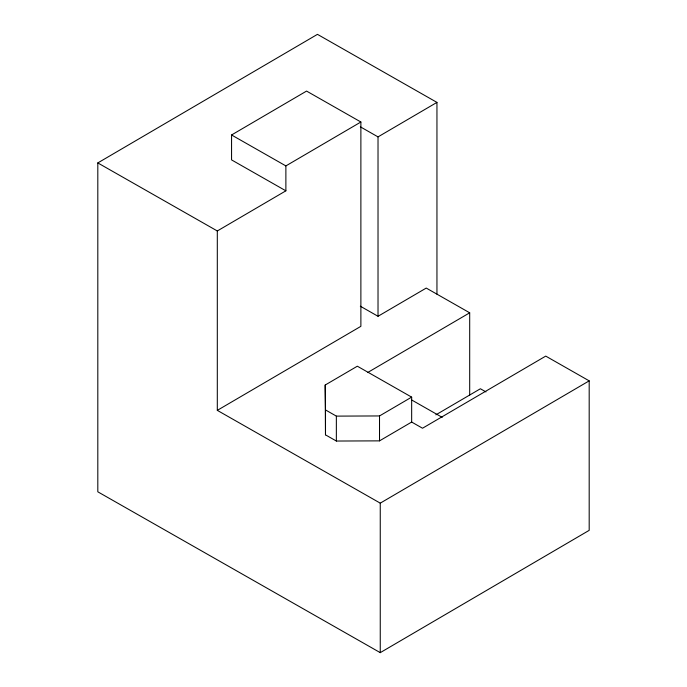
<?xml version="1.0" encoding="UTF-8"?>
<svg xmlns="http://www.w3.org/2000/svg" width="687" height="687" viewBox="0 0 687 687"><rect width="100%" height="100%" fill="white"/><g stroke="black" fill="none" stroke-linecap="round" stroke-linejoin="round"><path stroke-width="1.03" d="M411.659 422.05L411.659 397.129L357.343 366.205L325.2 385.021L325.492 434.854L336.355 441.037L379.516 440.865L411.659 422.05L422.522 428.233L545.736 356.106L589.188 380.856L589.188 530.347L380.255 652.65L97.812 491.815L97.812 162.922L317.454 34.35L436.949 102.397L436.949 294.165M360.881 122.011L285.878 165.91L285.878 190.823L231.562 159.899L231.562 134.978L306.565 91.079L360.881 122.011L360.881 326.325L217.307 410.362L380.255 503.15L589.188 380.856M217.307 410.362L217.307 230.969L285.878 190.823M360.332 306.213L378.022 316.286L378.022 136.893L436.949 102.397M378.022 316.286L426.241 288.068L469.693 312.808L469.693 395.034M367.622 372.552L469.693 312.808M325.2 385.021L325.492 409.933L336.355 416.116L379.516 415.944L411.659 397.129M435.85 414.845L480.402 388.756L485.967 391.925M360.332 126.812L378.022 136.893M231.562 134.978L285.878 165.91M97.812 162.922L217.307 230.969M411.59 399.928L442.196 417.353M380.255 503.15L380.255 652.65M379.516 415.944L379.516 440.865M336.355 416.116L336.355 441.037M325.492 409.933L325.492 434.854"/></g></svg>
